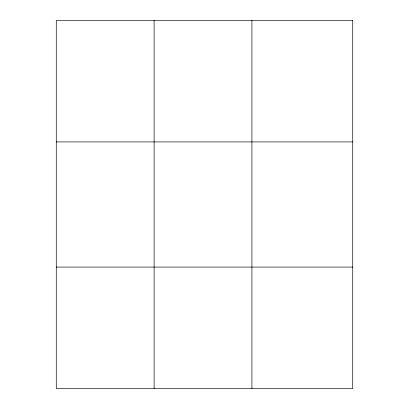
<?xml version="1.0" encoding="UTF-8"?>
<svg xmlns="http://www.w3.org/2000/svg" width="409" height="409" viewBox="0 0 409 409"><rect width="100%" height="100%" fill="white"/><g stroke="black" fill="none" stroke-linecap="round" stroke-linejoin="round"><path stroke-width="0.61" d="M154.106 388.55L154.106 20.45M251.929 388.55L251.929 20.45M56.278 141.923L352.722 141.923M56.278 267.077L352.722 267.077M352.722 20.45L352.722 388.55L56.278 388.55L56.278 20.45L352.722 20.45"/></g></svg>
